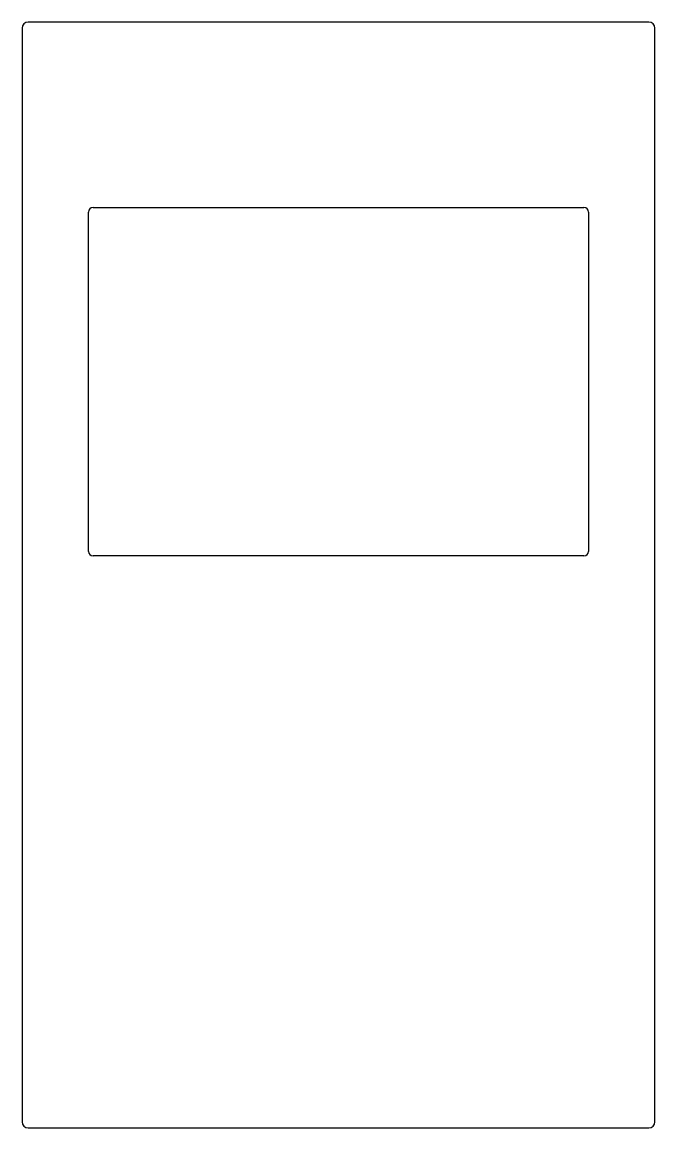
# Model space of a CAD drawing. Header units: millimetres. Extents: x 0 to 418, y 0 to 730.
import ezdxf

# ---------------------------------------------------------------- set-up
doc = ezdxf.new("R2010")
doc.units = ezdxf.units.MM

msp = doc.modelspace()

# ---------------------------------------------------------------- linework, layer by layer
for p, q in [((413.7, 730, 1.5), (4, 730, 1.5)), ((0, 726, 1.5), (0, 4, 1.5)), ((417.7, 4, 1.5), (417.7, 726, 1.5)), ((46.85, 607.6, 1.5), (370.85, 607.6, 1.5)), ((43.85, 380.6, 1.5), (43.85, 604.6, 1.5)), ((373.85, 604.6, 1.5), (373.85, 380.6, 1.5)), ((370.85, 377.6, 1.5), (46.85, 377.6, 1.5)), ((4, 0, 1.5), (413.7, 0, 1.5))]:
    msp.add_line(p, q)
for centre, radius, start, end in [((4, 726, 1.5), 4, 90, 180), ((413.7, 726, 1.5), 4, 0, 90), ((46.85, 604.6, 1.5), 3, 90, 180), ((370.85, 604.6, 1.5), 3, 0, 90), ((46.85, 380.6, 1.5), 3, -180, -90), ((370.85, 380.6, 1.5), 3, 270, 360), ((4, 4, 1.5), 4, -180, -90), ((413.7, 4, 1.5), 4, 270, 360)]:
    msp.add_arc(centre, radius, start, end)

doc.saveas('drawing.dxf')
